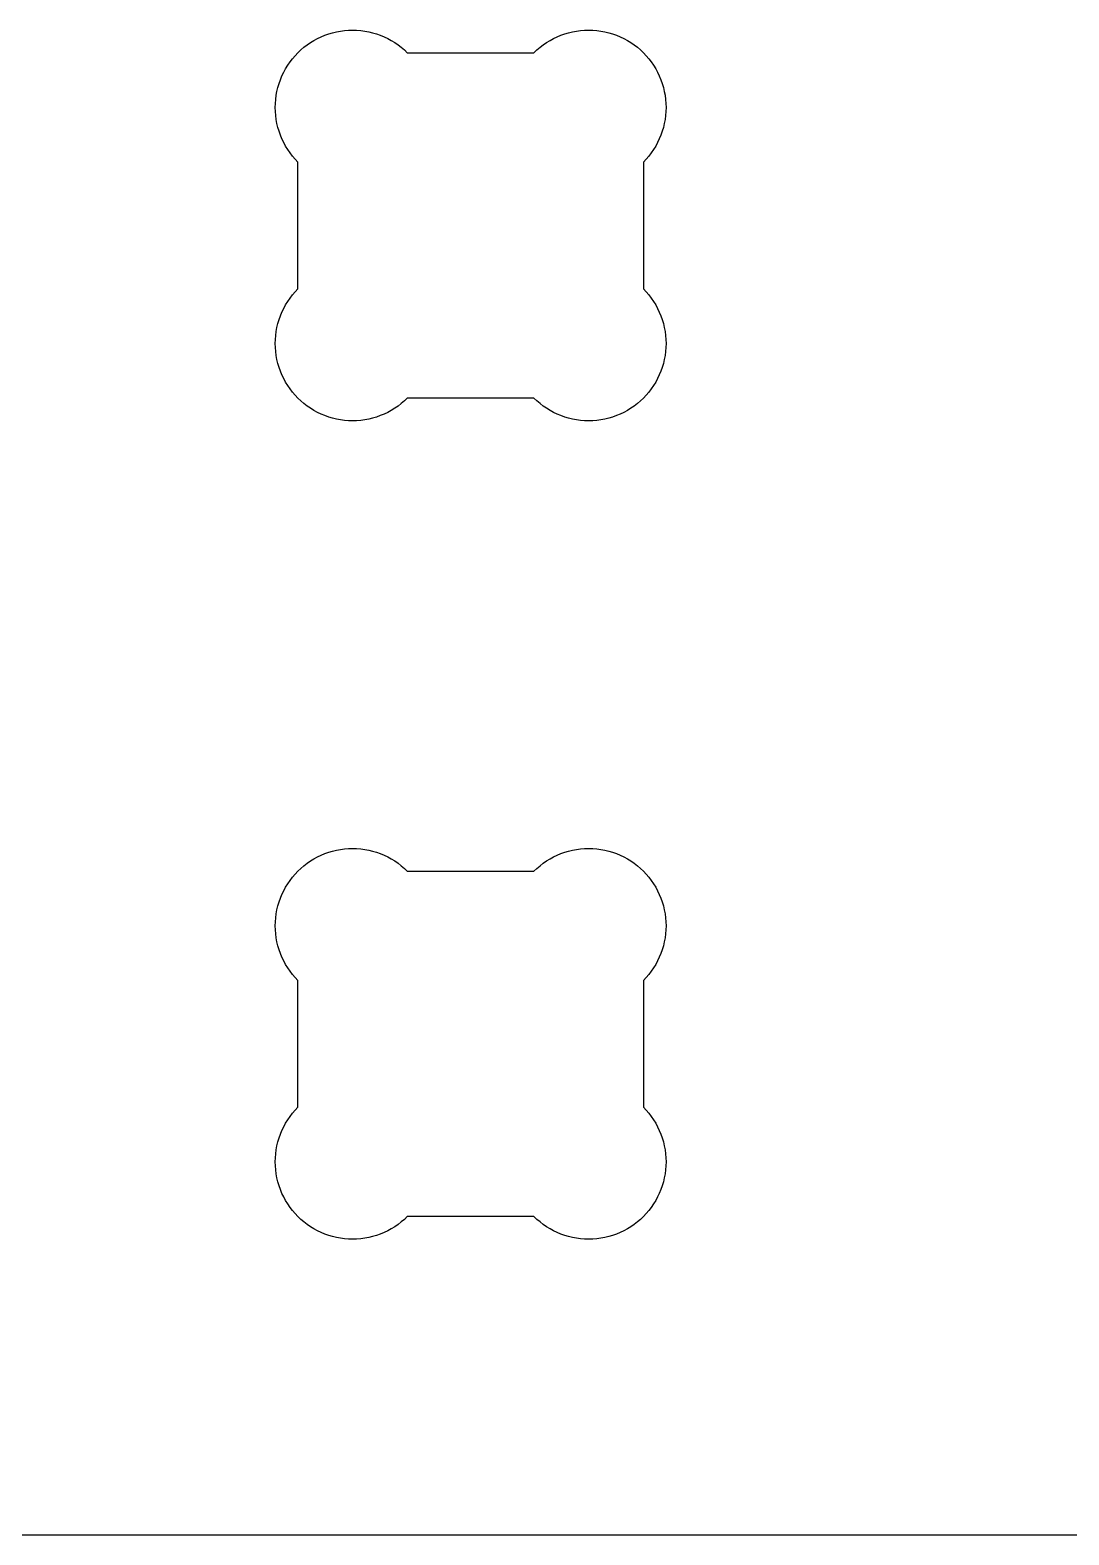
# Model space of a CAD drawing. Header units: metres. Extents: x 0 to 406, y 0 to 165.
# Drawn here: x 106.7 to 147, y 0 to 58.4 of the extents above; entities that cross this region are included whole.
import ezdxf

# ---------------------------------------------------------------- set-up
doc = ezdxf.new("R2010")
doc.units = ezdxf.units.M

msp = doc.modelspace()

# ---------------------------------------------------------------- linework, layer by layer
for p, q in [((119.089, 58.3746), (119.246, 58.3787)), ((119.246, 58.3787), (119.403, 58.3746)), ((128.247, 58.3746), (128.404, 58.3787)), ((128.404, 58.3787), (128.561, 58.3746)), ((117.358, 57.7101), (117.483, 57.8057)), ((117.483, 57.8057), (117.612, 57.8947)), ((117.612, 57.8947), (117.746, 57.9768)), ((117.746, 57.9768), (117.884, 58.0517)), ((117.884, 58.0517), (118.026, 58.1193)), ((118.026, 58.1193), (118.171, 58.1794)), ((118.171, 58.1794), (118.319, 58.2318)), ((118.319, 58.2318), (118.47, 58.2765)), ((118.47, 58.2765), (118.623, 58.3131)), ((118.623, 58.3131), (118.777, 58.3417)), ((118.777, 58.3417), (118.933, 58.3622)), ((118.933, 58.3622), (119.089, 58.3746)), ((119.403, 58.3746), (119.56, 58.3622)), ((119.56, 58.3622), (119.716, 58.3417)), ((119.716, 58.3417), (119.87, 58.3131)), ((119.87, 58.3131), (120.023, 58.2765)), ((120.023, 58.2765), (120.173, 58.2318)), ((120.173, 58.2318), (120.321, 58.1794)), ((120.321, 58.1794), (120.467, 58.1193)), ((120.467, 58.1193), (120.608, 58.0517)), ((120.608, 58.0517), (120.746, 57.9768)), ((120.746, 57.9768), (120.88, 57.8947)), ((120.88, 57.8947), (121.01, 57.8057)), ((121.01, 57.8057), (121.134, 57.7101)), ((126.516, 57.7101), (126.64, 57.8057)), ((126.64, 57.8057), (126.77, 57.8947)), ((126.77, 57.8947), (126.904, 57.9768)), ((126.904, 57.9768), (127.042, 58.0517)), ((127.042, 58.0517), (127.183, 58.1193)), ((127.183, 58.1193), (127.329, 58.1794)), ((127.329, 58.1794), (127.477, 58.2318)), ((127.477, 58.2318), (127.627, 58.2765)), ((127.627, 58.2765), (127.78, 58.3131)), ((127.78, 58.3131), (127.934, 58.3417)), ((127.934, 58.3417), (128.09, 58.3622)), ((128.09, 58.3622), (128.247, 58.3746)), ((128.561, 58.3746), (128.717, 58.3622)), ((128.717, 58.3622), (128.873, 58.3417)), ((128.873, 58.3417), (129.027, 58.3131)), ((129.027, 58.3131), (129.18, 58.2765)), ((129.18, 58.2765), (129.331, 58.2318)), ((129.331, 58.2318), (129.479, 58.1794)), ((129.479, 58.1794), (129.624, 58.1193)), ((129.624, 58.1193), (129.766, 58.0517)), ((129.766, 58.0517), (129.904, 57.9768)), ((129.904, 57.9768), (130.038, 57.8947)), ((130.038, 57.8947), (130.167, 57.8057)), ((130.167, 57.8057), (130.292, 57.7101)), ((116.819, 57.142), (116.915, 57.2666)), ((116.915, 57.2666), (117.017, 57.3861)), ((117.017, 57.3861), (117.125, 57.5)), ((117.125, 57.5), (117.239, 57.6081)), ((117.239, 57.6081), (117.358, 57.7101)), ((121.134, 57.7101), (121.254, 57.6081)), ((121.254, 57.6081), (121.368, 57.5)), ((121.368, 57.5), (126.282, 57.5)), ((126.282, 57.5), (126.396, 57.6081)), ((126.396, 57.6081), (126.516, 57.7101)), ((130.292, 57.7101), (130.411, 57.6081)), ((130.411, 57.6081), (130.525, 57.5)), ((130.525, 57.5), (130.633, 57.3861)), ((130.633, 57.3861), (130.735, 57.2666)), ((130.735, 57.2666), (130.831, 57.142)), ((116.506, 56.5989), (116.573, 56.7407)), ((116.573, 56.7407), (116.648, 56.8787)), ((116.648, 56.8787), (116.73, 57.0126)), ((116.73, 57.0126), (116.819, 57.142)), ((130.831, 57.142), (130.92, 57.0126)), ((130.92, 57.0126), (131.002, 56.8787)), ((131.002, 56.8787), (131.077, 56.7407)), ((131.077, 56.7407), (131.144, 56.5989)), ((116.312, 56.0024), (116.349, 56.1551)), ((116.349, 56.1551), (116.393, 56.3057)), ((116.393, 56.3057), (116.446, 56.4538)), ((116.446, 56.4538), (116.506, 56.5989)), ((131.144, 56.5989), (131.204, 56.4538)), ((131.204, 56.4538), (131.257, 56.3057)), ((131.257, 56.3057), (131.301, 56.1551)), ((131.301, 56.1551), (131.338, 56.0024)), ((116.246, 55.3787), (116.25, 55.5357)), ((116.25, 55.5357), (116.263, 55.6923)), ((116.263, 55.6923), (116.283, 55.848)), ((116.283, 55.848), (116.312, 56.0024)), ((131.338, 56.0024), (131.367, 55.848)), ((131.367, 55.848), (131.387, 55.6923)), ((131.387, 55.6923), (131.4, 55.5357)), ((131.4, 55.5357), (131.404, 55.3787)), ((116.25, 55.2217), (116.246, 55.3787)), ((116.263, 55.0651), (116.25, 55.2217)), ((116.283, 54.9094), (116.263, 55.0651)), ((116.312, 54.7549), (116.283, 54.9094)), ((131.367, 54.9094), (131.338, 54.7549)), ((131.387, 55.0651), (131.367, 54.9094)), ((131.4, 55.2217), (131.387, 55.0651)), ((131.404, 55.3787), (131.4, 55.2217)), ((116.349, 54.6022), (116.312, 54.7549)), ((116.393, 54.4516), (116.349, 54.6022)), ((116.446, 54.3036), (116.393, 54.4516)), ((116.506, 54.1585), (116.446, 54.3036)), ((131.204, 54.3036), (131.144, 54.1585)), ((131.257, 54.4516), (131.204, 54.3036)), ((131.301, 54.6022), (131.257, 54.4516)), ((131.338, 54.7549), (131.301, 54.6022)), ((116.573, 54.0167), (116.506, 54.1585)), ((116.648, 53.8787), (116.573, 54.0167)), ((116.73, 53.7448), (116.648, 53.8787)), ((116.819, 53.6153), (116.73, 53.7448)), ((130.92, 53.7448), (130.831, 53.6153)), ((131.002, 53.8787), (130.92, 53.7448)), ((131.077, 54.0167), (131.002, 53.8787)), ((131.144, 54.1585), (131.077, 54.0167)), ((116.915, 53.4907), (116.819, 53.6153)), ((117.017, 53.3713), (116.915, 53.4907)), ((117.125, 53.2574), (117.017, 53.3713)), ((117.125, 48.3426), (117.125, 53.2574)), ((130.633, 53.3713), (130.525, 53.2574)), ((130.525, 53.2574), (130.525, 48.3426)), ((130.735, 53.4907), (130.633, 53.3713)), ((130.831, 53.6153), (130.735, 53.4907)), ((116.73, 47.8552), (116.819, 47.9847)), ((116.819, 47.9847), (116.915, 48.1093)), ((116.915, 48.1093), (117.017, 48.2287)), ((117.017, 48.2287), (117.125, 48.3426)), ((130.525, 48.3426), (130.633, 48.2287)), ((130.633, 48.2287), (130.735, 48.1093)), ((130.735, 48.1093), (130.831, 47.9847)), ((130.831, 47.9847), (130.92, 47.8552)), ((116.393, 47.1484), (116.446, 47.2964)), ((116.446, 47.2964), (116.506, 47.4415)), ((116.506, 47.4415), (116.573, 47.5833)), ((116.573, 47.5833), (116.648, 47.7213)), ((116.648, 47.7213), (116.73, 47.8552)), ((130.92, 47.8552), (131.002, 47.7213)), ((131.002, 47.7213), (131.077, 47.5833)), ((131.077, 47.5833), (131.144, 47.4415)), ((131.144, 47.4415), (131.204, 47.2964)), ((131.204, 47.2964), (131.257, 47.1484)), ((116.283, 46.6906), (116.312, 46.8451)), ((116.312, 46.8451), (116.349, 46.9978)), ((116.349, 46.9978), (116.393, 47.1484)), ((131.257, 47.1484), (131.301, 46.9978)), ((131.301, 46.9978), (131.338, 46.8451)), ((131.338, 46.8451), (131.367, 46.6906)), ((116.246, 46.2213), (116.25, 46.3783)), ((116.25, 46.0643), (116.246, 46.2213)), ((116.25, 46.3783), (116.263, 46.5349)), ((116.263, 46.5349), (116.283, 46.6906)), ((131.367, 46.6906), (131.387, 46.5349)), ((131.387, 46.5349), (131.4, 46.3783)), ((131.4, 46.3783), (131.404, 46.2213)), ((131.404, 46.2213), (131.4, 46.0643)), ((116.263, 45.9077), (116.25, 46.0643)), ((116.283, 45.752), (116.263, 45.9077)), ((116.312, 45.5976), (116.283, 45.752)), ((116.349, 45.4449), (116.312, 45.5976)), ((131.338, 45.5976), (131.301, 45.4449)), ((131.367, 45.752), (131.338, 45.5976)), ((131.387, 45.9077), (131.367, 45.752)), ((131.4, 46.0643), (131.387, 45.9077)), ((116.393, 45.2943), (116.349, 45.4449)), ((116.446, 45.1462), (116.393, 45.2943)), ((116.506, 45.0011), (116.446, 45.1462)), ((116.573, 44.8593), (116.506, 45.0011)), ((131.144, 45.0011), (131.077, 44.8593)), ((131.204, 45.1462), (131.144, 45.0011)), ((131.257, 45.2943), (131.204, 45.1462)), ((131.301, 45.4449), (131.257, 45.2943)), ((116.648, 44.7213), (116.573, 44.8593)), ((116.73, 44.5874), (116.648, 44.7213)), ((116.819, 44.458), (116.73, 44.5874)), ((116.915, 44.3334), (116.819, 44.458)), ((130.831, 44.458), (130.735, 44.3334)), ((130.92, 44.5874), (130.831, 44.458)), ((131.002, 44.7213), (130.92, 44.5874)), ((131.077, 44.8593), (131.002, 44.7213)), ((117.017, 44.2139), (116.915, 44.3334)), ((117.125, 44.1), (117.017, 44.2139)), ((117.239, 43.9919), (117.125, 44.1)), ((117.358, 43.8899), (117.239, 43.9919)), ((117.483, 43.7943), (117.358, 43.8899)), ((117.612, 43.7053), (117.483, 43.7943)), ((121.01, 43.7943), (120.88, 43.7053)), ((121.134, 43.8899), (121.01, 43.7943)), ((121.254, 43.9919), (121.134, 43.8899)), ((121.368, 44.1), (121.254, 43.9919)), ((126.282, 44.1), (121.368, 44.1)), ((126.396, 43.9919), (126.282, 44.1)), ((126.516, 43.8899), (126.396, 43.9919)), ((126.64, 43.7943), (126.516, 43.8899)), ((126.77, 43.7053), (126.64, 43.7943)), ((130.167, 43.7943), (130.038, 43.7053)), ((130.292, 43.8899), (130.167, 43.7943)), ((130.411, 43.9919), (130.292, 43.8899)), ((130.525, 44.1), (130.411, 43.9919)), ((130.633, 44.2139), (130.525, 44.1)), ((130.735, 44.3334), (130.633, 44.2139)), ((117.746, 43.6232), (117.612, 43.7053)), ((117.884, 43.5483), (117.746, 43.6232)), ((118.026, 43.4807), (117.884, 43.5483)), ((118.171, 43.4206), (118.026, 43.4807)), ((118.319, 43.3682), (118.171, 43.4206)), ((118.47, 43.3235), (118.319, 43.3682)), ((118.623, 43.2869), (118.47, 43.3235)), ((118.777, 43.2583), (118.623, 43.2869)), ((118.933, 43.2378), (118.777, 43.2583)), ((119.089, 43.2254), (118.933, 43.2378)), ((119.246, 43.2213), (119.089, 43.2254)), ((119.403, 43.2254), (119.246, 43.2213)), ((119.56, 43.2378), (119.403, 43.2254)), ((119.716, 43.2583), (119.56, 43.2378)), ((119.87, 43.2869), (119.716, 43.2583)), ((120.023, 43.3235), (119.87, 43.2869)), ((120.173, 43.3682), (120.023, 43.3235)), ((120.321, 43.4206), (120.173, 43.3682)), ((120.467, 43.4807), (120.321, 43.4206)), ((120.608, 43.5483), (120.467, 43.4807)), ((120.746, 43.6232), (120.608, 43.5483)), ((120.88, 43.7053), (120.746, 43.6232)), ((126.904, 43.6232), (126.77, 43.7053)), ((127.042, 43.5483), (126.904, 43.6232)), ((127.183, 43.4807), (127.042, 43.5483)), ((127.329, 43.4206), (127.183, 43.4807)), ((127.477, 43.3682), (127.329, 43.4206)), ((127.627, 43.3235), (127.477, 43.3682)), ((127.78, 43.2869), (127.627, 43.3235)), ((127.934, 43.2583), (127.78, 43.2869)), ((128.09, 43.2378), (127.934, 43.2583)), ((128.247, 43.2254), (128.09, 43.2378)), ((128.404, 43.2213), (128.247, 43.2254)), ((128.561, 43.2254), (128.404, 43.2213)), ((128.717, 43.2378), (128.561, 43.2254)), ((128.873, 43.2583), (128.717, 43.2378)), ((129.027, 43.2869), (128.873, 43.2583)), ((129.18, 43.3235), (129.027, 43.2869)), ((129.331, 43.3682), (129.18, 43.3235)), ((129.479, 43.4206), (129.331, 43.3682)), ((129.624, 43.4807), (129.479, 43.4206)), ((129.766, 43.5483), (129.624, 43.4807)), ((129.904, 43.6232), (129.766, 43.5483)), ((130.038, 43.7053), (129.904, 43.6232)), ((117.746, 26.2268), (117.884, 26.3017)), ((117.884, 26.3017), (118.026, 26.3693)), ((118.026, 26.3693), (118.171, 26.4294)), ((118.171, 26.4294), (118.319, 26.4818)), ((118.319, 26.4818), (118.47, 26.5265)), ((118.47, 26.5265), (118.623, 26.5631)), ((118.623, 26.5631), (118.777, 26.5917)), ((118.777, 26.5917), (118.933, 26.6122)), ((118.933, 26.6122), (119.089, 26.6246)), ((119.089, 26.6246), (119.246, 26.6287)), ((119.246, 26.6287), (119.403, 26.6246)), ((119.403, 26.6246), (119.56, 26.6122)), ((119.56, 26.6122), (119.716, 26.5917)), ((119.716, 26.5917), (119.87, 26.5631)), ((119.87, 26.5631), (120.023, 26.5265)), ((120.023, 26.5265), (120.173, 26.4818)), ((120.173, 26.4818), (120.321, 26.4294)), ((120.321, 26.4294), (120.467, 26.3693)), ((120.467, 26.3693), (120.608, 26.3017)), ((120.608, 26.3017), (120.746, 26.2268)), ((126.904, 26.2268), (127.042, 26.3017)), ((127.042, 26.3017), (127.183, 26.3693)), ((127.183, 26.3693), (127.329, 26.4294)), ((127.329, 26.4294), (127.477, 26.4818)), ((127.477, 26.4818), (127.627, 26.5265)), ((127.627, 26.5265), (127.78, 26.5631)), ((127.78, 26.5631), (127.934, 26.5917)), ((127.934, 26.5917), (128.09, 26.6122)), ((128.09, 26.6122), (128.247, 26.6246)), ((128.247, 26.6246), (128.404, 26.6287)), ((128.404, 26.6287), (128.561, 26.6246)), ((128.561, 26.6246), (128.717, 26.6122)), ((128.717, 26.6122), (128.873, 26.5917)), ((128.873, 26.5917), (129.027, 26.5631)), ((129.027, 26.5631), (129.18, 26.5265)), ((129.18, 26.5265), (129.331, 26.4818)), ((129.331, 26.4818), (129.479, 26.4294)), ((129.479, 26.4294), (129.624, 26.3693)), ((129.624, 26.3693), (129.766, 26.3017)), ((129.766, 26.3017), (129.904, 26.2268)), ((117.017, 25.6361), (117.125, 25.75)), ((117.125, 25.75), (117.239, 25.8581)), ((117.239, 25.8581), (117.358, 25.9601)), ((117.358, 25.9601), (117.483, 26.0557)), ((117.483, 26.0557), (117.612, 26.1447)), ((117.612, 26.1447), (117.746, 26.2268)), ((120.746, 26.2268), (120.88, 26.1447)), ((120.88, 26.1447), (121.01, 26.0557)), ((121.01, 26.0557), (121.134, 25.9601)), ((121.134, 25.9601), (121.254, 25.8581)), ((121.254, 25.8581), (121.368, 25.75)), ((121.368, 25.75), (126.282, 25.75)), ((126.282, 25.75), (126.396, 25.8581)), ((126.396, 25.8581), (126.516, 25.9601)), ((126.516, 25.9601), (126.64, 26.0557)), ((126.64, 26.0557), (126.77, 26.1447)), ((126.77, 26.1447), (126.904, 26.2268)), ((129.904, 26.2268), (130.038, 26.1447)), ((130.038, 26.1447), (130.167, 26.0557)), ((130.167, 26.0557), (130.292, 25.9601)), ((130.292, 25.9601), (130.411, 25.8581)), ((130.411, 25.8581), (130.525, 25.75)), ((130.525, 25.75), (130.633, 25.6361)), ((116.573, 24.9907), (116.648, 25.1287)), ((116.648, 25.1287), (116.73, 25.2626)), ((116.73, 25.2626), (116.819, 25.392)), ((116.819, 25.392), (116.915, 25.5166)), ((116.915, 25.5166), (117.017, 25.6361)), ((130.633, 25.6361), (130.735, 25.5166)), ((130.735, 25.5166), (130.831, 25.392)), ((130.831, 25.392), (130.92, 25.2626)), ((130.92, 25.2626), (131.002, 25.1287)), ((131.002, 25.1287), (131.077, 24.9907)), ((116.349, 24.4051), (116.393, 24.5557)), ((116.393, 24.5557), (116.446, 24.7038)), ((116.446, 24.7038), (116.506, 24.8489)), ((116.506, 24.8489), (116.573, 24.9907)), ((131.077, 24.9907), (131.144, 24.8489)), ((131.144, 24.8489), (131.204, 24.7038)), ((131.204, 24.7038), (131.257, 24.5557)), ((131.257, 24.5557), (131.301, 24.4051)), ((116.25, 23.7857), (116.263, 23.9423)), ((116.263, 23.9423), (116.283, 24.098)), ((116.283, 24.098), (116.312, 24.2524)), ((116.312, 24.2524), (116.349, 24.4051)), ((131.301, 24.4051), (131.338, 24.2524)), ((131.338, 24.2524), (131.367, 24.098)), ((131.367, 24.098), (131.387, 23.9423)), ((131.387, 23.9423), (131.4, 23.7857)), ((116.246, 23.6287), (116.25, 23.7857)), ((116.25, 23.4717), (116.246, 23.6287)), ((116.263, 23.3151), (116.25, 23.4717)), ((131.4, 23.4717), (131.387, 23.3151)), ((131.4, 23.7857), (131.404, 23.6287)), ((131.404, 23.6287), (131.4, 23.4717)), ((116.283, 23.1594), (116.263, 23.3151)), ((116.312, 23.0049), (116.283, 23.1594)), ((116.349, 22.8522), (116.312, 23.0049)), ((116.393, 22.7016), (116.349, 22.8522)), ((131.301, 22.8522), (131.257, 22.7016)), ((131.338, 23.0049), (131.301, 22.8522)), ((131.367, 23.1594), (131.338, 23.0049)), ((131.387, 23.3151), (131.367, 23.1594)), ((116.446, 22.5536), (116.393, 22.7016)), ((116.506, 22.4085), (116.446, 22.5536)), ((116.573, 22.2667), (116.506, 22.4085)), ((116.648, 22.1287), (116.573, 22.2667)), ((131.077, 22.2667), (131.002, 22.1287)), ((131.144, 22.4085), (131.077, 22.2667)), ((131.204, 22.5536), (131.144, 22.4085)), ((131.257, 22.7016), (131.204, 22.5536)), ((116.73, 21.9948), (116.648, 22.1287)), ((116.819, 21.8653), (116.73, 21.9948)), ((116.915, 21.7407), (116.819, 21.8653)), ((117.017, 21.6213), (116.915, 21.7407)), ((117.125, 21.5074), (117.017, 21.6213)), ((130.633, 21.6213), (130.525, 21.5074)), ((130.735, 21.7407), (130.633, 21.6213)), ((130.831, 21.8653), (130.735, 21.7407)), ((130.92, 21.9948), (130.831, 21.8653)), ((131.002, 22.1287), (130.92, 21.9948)), ((117.125, 16.5926), (117.125, 21.5074)), ((130.525, 21.5074), (130.525, 16.5926)), ((116.819, 16.2347), (116.915, 16.3593)), ((116.915, 16.3593), (117.017, 16.4787)), ((117.017, 16.4787), (117.125, 16.5926)), ((130.525, 16.5926), (130.633, 16.4787)), ((130.633, 16.4787), (130.735, 16.3593)), ((130.735, 16.3593), (130.831, 16.2347)), ((116.506, 15.6915), (116.573, 15.8333)), ((116.573, 15.8333), (116.648, 15.9713)), ((116.648, 15.9713), (116.73, 16.1052)), ((116.73, 16.1052), (116.819, 16.2347)), ((130.831, 16.2347), (130.92, 16.1052)), ((130.92, 16.1052), (131.002, 15.9713)), ((131.002, 15.9713), (131.077, 15.8333)), ((131.077, 15.8333), (131.144, 15.6915)), ((116.312, 15.0951), (116.349, 15.2478)), ((116.349, 15.2478), (116.393, 15.3984)), ((116.393, 15.3984), (116.446, 15.5464)), ((116.446, 15.5464), (116.506, 15.6915)), ((131.144, 15.6915), (131.204, 15.5464)), ((131.204, 15.5464), (131.257, 15.3984)), ((131.257, 15.3984), (131.301, 15.2478)), ((131.301, 15.2478), (131.338, 15.0951)), ((116.246, 14.4713), (116.25, 14.6283)), ((116.25, 14.6283), (116.263, 14.7849)), ((116.263, 14.7849), (116.283, 14.9406)), ((116.283, 14.9406), (116.312, 15.0951)), ((131.338, 15.0951), (131.367, 14.9406)), ((131.367, 14.9406), (131.387, 14.7849)), ((131.387, 14.7849), (131.4, 14.6283)), ((131.4, 14.6283), (131.404, 14.4713)), ((116.25, 14.3143), (116.246, 14.4713)), ((116.263, 14.1577), (116.25, 14.3143)), ((116.283, 14.002), (116.263, 14.1577)), ((131.387, 14.1577), (131.367, 14.002)), ((131.4, 14.3143), (131.387, 14.1577)), ((131.404, 14.4713), (131.4, 14.3143)), ((116.312, 13.8476), (116.283, 14.002)), ((116.349, 13.6949), (116.312, 13.8476)), ((116.393, 13.5443), (116.349, 13.6949)), ((116.446, 13.3962), (116.393, 13.5443)), ((131.257, 13.5443), (131.204, 13.3962)), ((131.301, 13.6949), (131.257, 13.5443)), ((131.338, 13.8476), (131.301, 13.6949)), ((131.367, 14.002), (131.338, 13.8476)), ((116.506, 13.2511), (116.446, 13.3962)), ((116.573, 13.1093), (116.506, 13.2511)), ((116.648, 12.9713), (116.573, 13.1093)), ((116.73, 12.8374), (116.648, 12.9713)), ((131.002, 12.9713), (130.92, 12.8374)), ((131.077, 13.1093), (131.002, 12.9713)), ((131.144, 13.2511), (131.077, 13.1093)), ((131.204, 13.3962), (131.144, 13.2511)), ((116.819, 12.708), (116.73, 12.8374)), ((116.915, 12.5834), (116.819, 12.708)), ((117.017, 12.4639), (116.915, 12.5834)), ((117.125, 12.35), (117.017, 12.4639)), ((117.239, 12.2419), (117.125, 12.35)), ((121.368, 12.35), (121.254, 12.2419)), ((126.282, 12.35), (121.368, 12.35)), ((126.396, 12.2419), (126.282, 12.35)), ((130.525, 12.35), (130.411, 12.2419)), ((130.633, 12.4639), (130.525, 12.35)), ((130.735, 12.5834), (130.633, 12.4639)), ((130.831, 12.708), (130.735, 12.5834)), ((130.92, 12.8374), (130.831, 12.708)), ((117.358, 12.1399), (117.239, 12.2419)), ((117.483, 12.0443), (117.358, 12.1399)), ((117.612, 11.9553), (117.483, 12.0443)), ((117.746, 11.8732), (117.612, 11.9553)), ((117.884, 11.7983), (117.746, 11.8732)), ((118.026, 11.7307), (117.884, 11.7983)), ((118.171, 11.6706), (118.026, 11.7307)), ((120.467, 11.7307), (120.321, 11.6706)), ((120.608, 11.7983), (120.467, 11.7307)), ((120.746, 11.8732), (120.608, 11.7983)), ((120.88, 11.9553), (120.746, 11.8732)), ((121.01, 12.0443), (120.88, 11.9553)), ((121.134, 12.1399), (121.01, 12.0443)), ((121.254, 12.2419), (121.134, 12.1399)), ((126.516, 12.1399), (126.396, 12.2419)), ((126.64, 12.0443), (126.516, 12.1399)), ((126.77, 11.9553), (126.64, 12.0443)), ((126.904, 11.8732), (126.77, 11.9553)), ((127.042, 11.7983), (126.904, 11.8732)), ((127.183, 11.7307), (127.042, 11.7983)), ((127.329, 11.6706), (127.183, 11.7307)), ((129.624, 11.7307), (129.479, 11.6706)), ((129.766, 11.7983), (129.624, 11.7307)), ((129.904, 11.8732), (129.766, 11.7983)), ((130.038, 11.9553), (129.904, 11.8732)), ((130.167, 12.0443), (130.038, 11.9553)), ((130.292, 12.1399), (130.167, 12.0443)), ((130.411, 12.2419), (130.292, 12.1399)), ((118.319, 11.6182), (118.171, 11.6706)), ((118.47, 11.5735), (118.319, 11.6182)), ((118.623, 11.5369), (118.47, 11.5735)), ((118.777, 11.5083), (118.623, 11.5369)), ((118.933, 11.4878), (118.777, 11.5083)), ((119.089, 11.4754), (118.933, 11.4878)), ((119.246, 11.4713), (119.089, 11.4754)), ((119.403, 11.4754), (119.246, 11.4713)), ((119.56, 11.4878), (119.403, 11.4754)), ((119.716, 11.5083), (119.56, 11.4878)), ((119.87, 11.5369), (119.716, 11.5083)), ((120.023, 11.5735), (119.87, 11.5369)), ((120.173, 11.6182), (120.023, 11.5735)), ((120.321, 11.6706), (120.173, 11.6182)), ((127.477, 11.6182), (127.329, 11.6706)), ((127.627, 11.5735), (127.477, 11.6182)), ((127.78, 11.5369), (127.627, 11.5735)), ((127.934, 11.5083), (127.78, 11.5369)), ((128.09, 11.4878), (127.934, 11.5083)), ((128.247, 11.4754), (128.09, 11.4878)), ((128.404, 11.4713), (128.247, 11.4754)), ((128.561, 11.4754), (128.404, 11.4713)), ((128.717, 11.4878), (128.561, 11.4754)), ((128.873, 11.5083), (128.717, 11.4878)), ((129.027, 11.5369), (128.873, 11.5083)), ((129.18, 11.5735), (129.027, 11.5369)), ((129.331, 11.6182), (129.18, 11.5735)), ((129.479, 11.6706), (129.331, 11.6182)), ((0, 0), (406.4, 0))]:
    msp.add_line(p, q)

doc.saveas('drawing.dxf')
